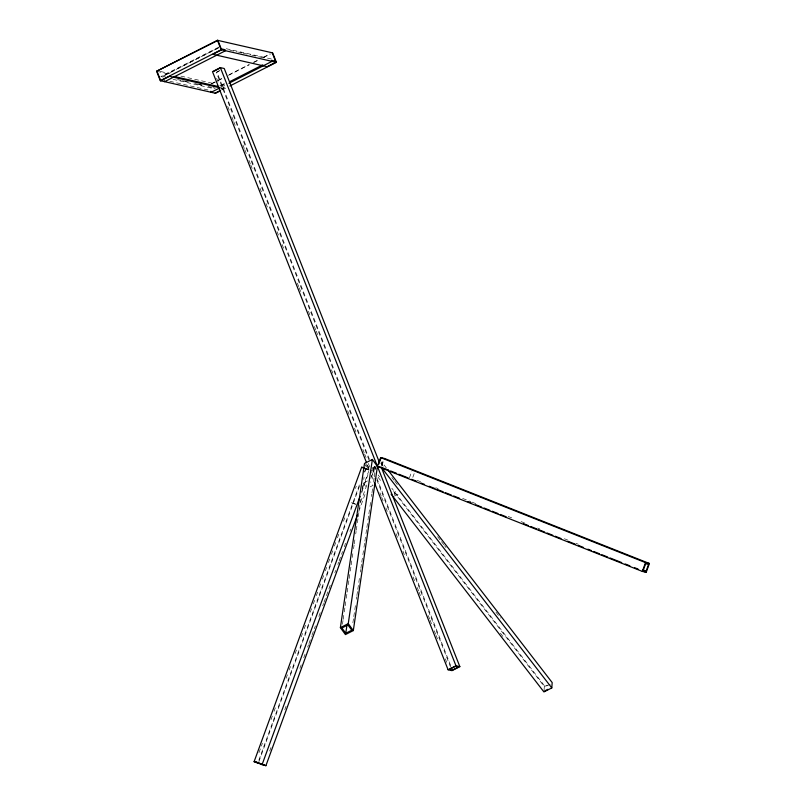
<?xml version="1.0" encoding="UTF-8"?>
<svg xmlns="http://www.w3.org/2000/svg" width="806" height="806" viewBox="0 0 806 806"><rect width="100%" height="100%" fill="white"/><g stroke="black" fill="none" stroke-linecap="round" stroke-linejoin="round"><path stroke-width="0.6" stroke-dasharray="4.03 3.02" d="M374.417 470.17L374.719 466.09M381.47 465.133L381.701 461.929L386.316 467.893M394.547 495.106L394.779 492.053L397.781 490.522M544.01 690.863L544.322 686.591L393.036 490.783M342.459 624.277L343.003 620.56M343.185 619.33L344.102 613.134M344.283 611.895L345.008 606.948M345.19 605.709L346.096 599.513M346.278 598.274L347.003 593.327M347.185 592.088L348.101 585.891M348.283 584.652L349.008 579.705M349.189 578.466L350.096 572.27M350.278 571.041L351.013 566.084M351.194 564.845L352.101 558.659M352.282 557.42L352.827 553.702M353.552 548.745L354.096 545.037M354.277 543.798L355.013 538.841M355.738 533.894L356.101 531.416M356.282 530.177L357.189 523.981M357.37 522.751L358.106 517.795M358.287 516.555L359.194 510.369M359.375 509.13L360.101 504.173M360.282 502.934L360.826 499.226M361.743 493.03L362.106 490.552M362.287 489.313L363.194 483.126L369.208 480.064M363.728 479.499L364.08 477.092M364.786 472.256L365.501 467.43M365.672 466.221L366.035 463.813M352.877 622.796L353.612 617.839M353.794 616.6L355.607 604.228M356.333 599.271L356.695 596.793M356.877 595.553L357.612 590.607M357.793 589.367L359.607 576.985M360.332 572.028L360.705 569.55M360.887 568.321L361.612 563.364M361.793 562.125L362.7 555.938M362.881 554.699L363.788 548.503M363.969 547.264L364.705 542.317M364.886 541.078L365.793 534.882M365.974 533.643L366.7 528.696M366.881 527.456L367.798 521.26M367.979 520.031L368.705 515.074M368.886 513.835L369.793 507.649M369.974 506.41L370.7 501.453M371.435 496.506L371.798 494.028M371.979 492.788L372.704 487.832M373.601 481.736L374.135 478.119M374.306 476.91L375.193 470.875M375.374 469.666L375.908 466.039M258.948 752.703L262.393 743.263M271.028 719.637L272.317 716.101M274.04 711.376L275.34 707.829M286.12 678.309L287.42 674.773M289.142 670.048L290.432 666.502M295.177 653.515L296.477 649.968M301.212 636.982L302.512 633.435M304.235 628.72L305.534 625.174M310.28 612.187L311.569 608.641M313.292 603.916L314.592 600.379M316.315 595.654L317.604 592.108M319.337 587.383L320.627 583.846M322.35 579.121L323.649 575.575M325.372 570.85L326.662 567.313M328.395 562.588L329.684 559.042M331.407 554.327L332.707 550.78M334.43 546.055L335.719 542.509M337.452 537.793L338.742 534.247M343.487 521.26L344.777 517.714M355.446 488.507L356.292 486.199M258.847 760.199L359.476 484.688M258.887 761.65L359.678 485.716M364.735 471.863L366.005 468.397M362.76 487.439L368.664 471.278M361.793 491.67L368.695 472.749M269.678 751.051L270.977 747.515M284.78 709.723L286.07 706.187M299.872 668.396L301.172 664.849M303.761 657.767L305.051 654.22M307.64 647.137L308.497 644.78M308.93 643.601L311.519 636.508M311.952 635.33L315.398 625.879M318.854 616.439L320.576 611.714M322.732 605.81L323.599 603.452M324.032 602.263L330.5 584.552M334.812 572.744L335.679 570.386M337.835 564.482L338.691 562.114M339.125 560.936L342.58 551.485M344.303 546.77L345.593 543.224M349.905 531.416L350.771 529.058M360.665 501.977L367.828 482.341M358.761 511.478L365.672 492.557M370.851 478.371L373.44 471.278L373.833 465.928L376.14 468.911M381.641 465.012L383.283 460.528M381.712 466.17L384.522 458.473M409.438 477.807L411.886 471.087M412.803 477.364L414.445 472.88M218.94 47.04L160.878 76.57L164.525 77.406M218.849 47.796L162.903 76.248L218.779 47.625M219.847 70.404L216.834 71.936L369.46 459.38M219.323 71.009L216.371 72.51L368.987 459.954M211.363 83.733L216.895 80.922M218.003 80.358L222.426 78.111M229.065 74.736L248.983 64.601M253.406 62.354L257.829 60.107M263.371 57.286L270.01 53.911M211.817 83.844L222.889 78.212M228.42 75.401L249.437 64.712M253.87 62.455L258.293 60.208M263.824 57.397L270.463 54.022M219.796 85.768L224.27 83.492M220.985 85.376L224.521 83.673M220.763 86.232L225.196 83.975M221.156 87.219L225.589 84.973M221.197 88.862L225.751 86.544M221.68 89.819L223.877 88.7L223.484 87.703L221.076 87.149M222.174 89.899L226.607 87.653M372.896 467.571L374.901 466.553M372.513 468.891L375.465 467.389M370.065 486.884L373.067 485.353L370.488 481.827M394.477 496.133L400.491 493.07M544.322 686.591L547.274 685.09M550.216 684.193L545.209 686.742L391.807 488.204M226.254 48.703L272.539 59.261M229.76 50.133L237.155 51.977M238.314 52.078L241.971 52.914M243.19 53.196L250.515 54.858M251.734 55.14L263.945 57.921M160.384 71.432L170.046 73.628M180.907 76.107L212.29 83.26M157.039 71.351L169.109 74.102M220.26 87.874L223.877 88.7M162.832 76.076L165.27 76.641M184.806 81.084L188.463 81.92M198.236 84.146L201.893 84.983M177.552 79.593L181.209 80.429M182.428 80.701L188.533 82.091M194.639 83.481L198.296 84.318M199.515 84.6L201.963 85.154M208.069 86.544L211.726 87.38M212.945 87.663L215.393 88.217M173.058 79.351L214.467 88.791M169.744 81.245L210.789 90.604M417.075 480.336L420.581 481.726M435.774 487.751L438.111 488.678M462.644 498.41L470.825 501.654M471.994 502.118L476.668 503.972M508.223 516.475L511.729 517.865M521.079 521.573L524.585 522.963M537.441 528.061L539.778 528.988M564.321 538.72L567.827 540.111M576.008 543.355L578.345 544.282M365.531 468.135L369.027 469.596M370.055 469.928L373.44 471.278L374.981 473.263M366.065 468.921L369.088 470.12M366.166 469.042L368.433 469.938M355.365 503.841L350.388 502.36L356.433 504.758M380.724 463.037L383.696 466.875M391.867 477.454L394.104 480.336M394.839 481.303L397.811 485.141M437.628 536.675L440.701 540.645M441.466 541.642L443.763 544.624M444.539 545.612L446.071 547.596M495.962 612.167L500.566 618.131M378.135 474.976L379.616 476.9M500.395 633.214L503.458 637.183M378.054 477.233L381.893 482.21M366.68 464.689L369.894 469.102M365.944 465.445L368.836 469.404M363.194 483.126L366.418 487.529M372.684 467.571L374.992 473.424M376.835 478.109L451.068 666.562M372.674 469.324L374.981 475.177M376.825 479.862L450.594 667.146M216.643 78.283L218.95 84.136M227.705 106.382L230.012 112.225M231.856 116.91L233.236 120.426M233.7 121.595L236.007 127.449M242.918 145.009L244.309 148.516M244.772 149.684L247.069 155.538M248.913 160.223L250.303 163.729M250.757 164.908L252.147 168.414M259.985 188.312L261.366 191.828M265.98 203.535L267.36 207.041M277.042 231.624L278.423 235.13M282.11 244.5L284.417 250.354M297.333 283.128L298.714 286.634M299.177 287.813L301.484 293.666M308.396 311.217L309.776 314.733M314.39 326.44L315.771 329.946M316.234 331.115L317.614 334.631M331.447 369.742L332.838 373.259M347.588 410.717L349.895 416.571M354.509 428.268L355.889 431.784M362.801 449.345L364.191 452.851M364.644 454.02L366.035 457.536M368.342 463.39L369.722 466.896M371.566 471.581L373.873 477.434M379.868 492.647L381.248 496.164M381.712 497.332L383.092 500.848M385.862 507.871L387.243 511.377M395.998 533.622L398.305 539.476M402.919 551.173L404.3 554.689M413.065 576.925L415.372 582.778M417.216 587.463L418.596 590.979M419.06 592.148L420.44 595.654M428.278 615.552L429.658 619.068M430.122 620.237L431.502 623.753M434.273 630.776L435.653 634.282M436.117 635.45L437.497 638.967M445.335 658.865L446.726 662.381M367.415 464.931L369.259 469.606M371.556 475.459L373.863 481.313"/><path stroke-width="1.21" d="M391.101 494.138L543.929 691.931L551.798 687.931L552.191 682.581L387.847 469.878M340.384 627.652L364.503 463.46L372.372 459.46L377.43 466.392L642.322 571.414L646.2 572.3L649.414 563.495L384.522 458.473L380.644 457.586L377.43 466.392L353.32 630.574L345.442 634.574L340.384 627.652L348.252 623.643L372.372 459.46M345.774 633.284L341.915 627.995L347.92 624.932L351.789 630.221L345.774 633.284L347.054 624.61M357.461 515.024L265.899 765.7L254.102 761.68L361.642 467.248L364.554 467.913M262.021 764.813L360.06 496.405M378.679 464.337L380.724 458.735M642.322 571.414L645.535 562.618L649.414 563.495M646.12 571.152L648.578 564.432L645.616 563.757L643.158 570.477L646.12 571.152L642.624 569.761M219.967 91.028L215.534 93.274L160.303 80.681L156.586 71.25L217.439 40.3L272.68 52.894L276.398 62.334L229.922 85.96M156.586 71.25L217.892 40.401L221.61 49.841L212.814 54.314L267.139 66.697L275.934 62.223L272.216 52.783M160.303 80.681L221.156 49.74L276.398 62.334M379.163 461.808L224.239 68.51L220.36 67.623L212.492 71.633L366.488 462.584M213.872 71.26L219.887 68.208M229.619 81.728L262.806 64.843M220.048 87.783L211.202 92.287L210.809 91.29M228.904 83.29L272.055 61.337L271.662 60.339L275.541 61.226M215.081 93.174L220.582 90.373M374.327 482.482L448.096 669.766L455.974 665.766L459.853 666.653L381.47 467.661M459.853 666.653L451.985 670.652L448.096 669.766M544.906 690.823L547.909 689.301M221.217 48.844L225.106 49.73L225.499 50.728L164.636 81.678L164.243 80.681M173.995 76.419L218.658 86.605M219.051 87.602L169.562 76.318L160.757 80.791L157.039 71.351M377.43 466.392L381.309 467.268M254.102 761.68L257.98 762.557M257.477 762.607L255.492 762.154L264.509 765.226M380.644 457.586L645.535 562.618M382.477 467.732L388.311 470.049M390.648 470.976L396.481 473.283M398.819 474.21L408.148 477.918M411.654 479.298L416.319 481.152M420.984 483.006L424.49 484.386M429.155 486.24L434.988 488.557M437.326 489.484L443.159 491.791M445.496 492.718L451.33 495.035M453.657 495.952L459.501 498.269M467.661 501.513L471.167 502.894M475.832 504.747L481.666 507.065M484.003 507.982L489.836 510.299M492.174 511.226L498.007 513.543M500.335 514.46L506.168 516.777M523.678 523.719L528.343 525.562M530.68 526.489L536.514 528.807M538.851 529.733L544.685 532.041M547.012 532.968L552.845 535.285M555.183 536.212L561.016 538.519M568.018 541.3L575.021 544.07M578.527 545.461L583.191 547.314M587.856 549.168L591.362 550.548M593.69 551.475L599.523 553.793M601.86 554.719L607.694 557.027M610.031 557.953L621.698 562.578M625.194 563.968L629.869 565.822M634.534 567.666L638.04 569.056M642.704 570.91L646.2 572.3M361.642 467.248L363.909 468.145M258.464 762.829L265.899 765.7M382.084 468.266L551.798 687.931M348.252 623.643L353.32 630.574M217.439 40.3L221.156 49.74M220.36 67.623L455.974 665.766M455.501 666.34L449.486 669.403L452.448 670.078L458.463 667.015L455.501 666.34"/></g></svg>
